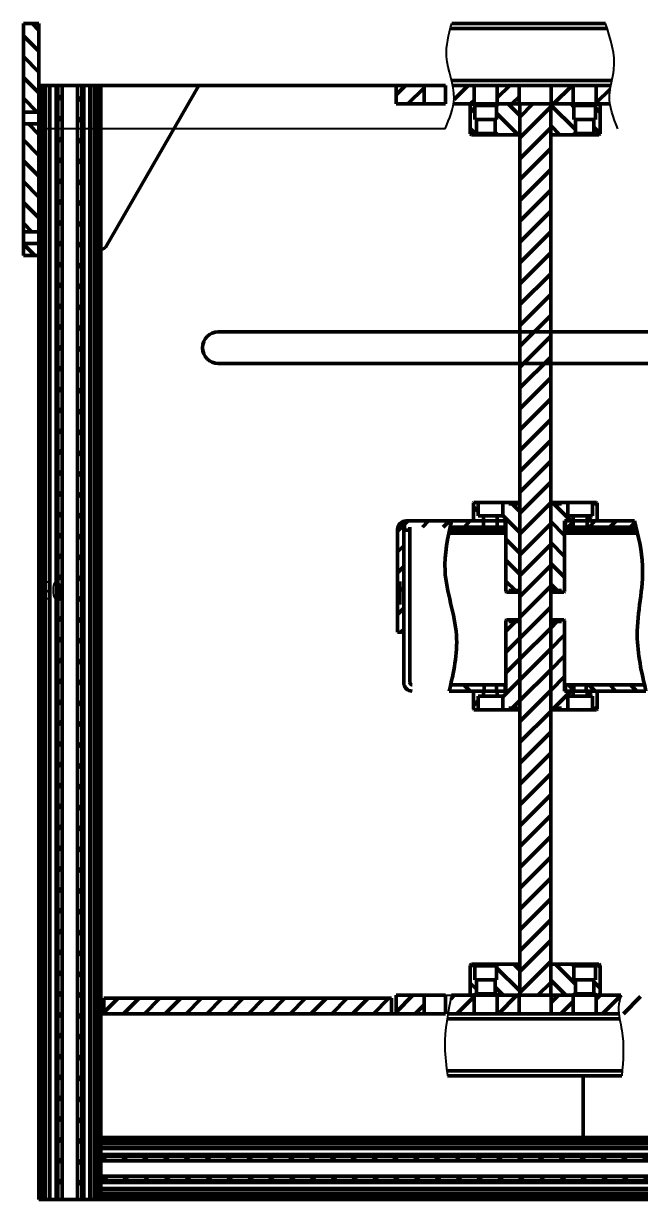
# Model space of a CAD drawing. Header units: millimetres. Extents: x -1615 to 4166, y 5 to 3174.
# Drawn here: x 1444.5 to 1577.5, y 1534.7 to 1788 of the extents above; entities that cross this region are included whole.
import ezdxf

# ---------------------------------------------------------------- set-up
doc = ezdxf.new("R2010")
doc.units = ezdxf.units.MM
doc.header["$LTSCALE"] = 0.25
doc.layers.add('Net dam', color=7, linetype='Continuous', lineweight=50)
doc.layers.add('net manh', color=3, linetype='Continuous', lineweight=25)
doc.styles.add('SLDTEXTSTYLE1', font='TXT', dxfattribs={"width": 0.75})
pattern_1 = [(45, (1226.1323, 831.8136), (-2.245064, 2.245064), [])]
pattern_2 = [(135, (1226.1323, 831.8136), (-2.245064, -2.245064), [])]

msp = doc.modelspace()

# ---------------------------------------------------------------- hatches: boundary and pattern name
at = {"layer": 'Net dam'}
h = msp.add_hatch(dxfattribs=at)
h.set_pattern_fill('ANSI31', color=256, angle=90, style=0)
h.set_pattern_definition(pattern_2)
h.paths.add_polyline_path([(1447.841, 1787.994), (1444.508, 1787.994), (1444.508, 1768.927), (1447.841, 1768.927)], flags=0)
h = msp.add_hatch(dxfattribs=at)
h.set_pattern_fill('ANSI31', color=256, style=0)
h.set_pattern_definition(pattern_1)
h.paths.add_polyline_path([(1451.908, 1534.66), (1452.841, 1534.66), (1452.841, 1774.66), (1451.908, 1774.66)], flags=0)
h = msp.add_hatch(dxfattribs=at)
h.set_pattern_fill('ANSI31', color=256, style=0)
h.set_pattern_definition(pattern_1)
h.paths.add_polyline_path([(1456.174, 1534.66), (1457.108, 1534.66), (1457.108, 1774.66), (1456.174, 1774.66)], flags=0)
h = msp.add_hatch(dxfattribs=at)
h.set_pattern_fill('ANSI31', color=256, style=0)
h.set_pattern_definition(pattern_1)
h.paths.add_polyline_path([(1530.877, 1774.66), (1524.841, 1774.66), (1524.841, 1770.66), (1530.877, 1770.66)], flags=0)
h = msp.add_hatch(dxfattribs=at)
h.set_pattern_fill('ANSI31', color=256, style=0)
h.set_pattern_definition(pattern_1)
h.paths.add_polyline_path([(1537.267, 1770.874), (1537.234, 1770.66), (1541.674, 1770.66), (1541.674, 1774.66), (1537.058, 1774.66), (1537.094, 1774.485), (1537.138, 1774.257), (1537.179, 1774.03), (1537.216, 1773.803), (1537.25, 1773.577), (1537.279, 1773.35), (1537.304, 1773.124), (1537.325, 1772.898), (1537.341, 1772.672), (1537.351, 1772.446), (1537.357, 1772.221), (1537.356, 1771.996), (1537.35, 1771.771), (1537.338, 1771.547), (1537.32, 1771.322), (1537.296, 1771.098)])
h = msp.add_hatch(dxfattribs=at)
h.set_pattern_fill('ANSI31', color=256, style=0)
h.set_pattern_definition(pattern_1)
h.paths.add_polyline_path([(1546.674, 1774.66), (1546.674, 1770.66), (1551.391, 1770.66), (1551.391, 1774.66)], flags=0)
h = msp.add_hatch(dxfattribs=at)
h.set_pattern_fill('ANSI31', color=256, style=0)
h.set_pattern_definition(pattern_1)
h.paths.add_polyline_path([(1563.008, 1770.66), (1563.008, 1774.66), (1558.291, 1774.66), (1558.291, 1770.66)], flags=0)
h = msp.add_hatch(dxfattribs=at)
h.set_pattern_fill('ANSI31', color=256, style=0)
h.set_pattern_definition(pattern_1)
h.paths.add_polyline_path([(1570.978, 1770.66), (1570.953, 1770.816), (1570.899, 1771.276), (1570.865, 1771.736), (1570.854, 1772.198), (1570.866, 1772.66), (1570.901, 1773.123), (1570.957, 1773.586), (1571.03, 1774.05), (1571.115, 1774.515), (1571.144, 1774.66), (1568.008, 1774.66), (1568.008, 1770.66)])
h = msp.add_hatch(dxfattribs=at)
h.set_pattern_fill('ANSI31', color=256, angle=90, style=0)
h.set_pattern_definition(pattern_2)
h.paths.add_polyline_path([(1541.841, 1770.335), (1541.174, 1770.66), (1541.108, 1770.66), (1540.841, 1770.394), (1540.841, 1764.26), (1541.108, 1763.994), (1541.508, 1763.994), (1542.174, 1764.319), (1542.174, 1767.327), (1541.841, 1767.327)], flags=0)
h = msp.add_hatch(dxfattribs=at)
h.set_pattern_fill('ANSI31', color=256, angle=90, style=0)
h.set_pattern_definition(pattern_2)
h.paths.add_polyline_path([(1547.174, 1770.66), (1546.508, 1770.335), (1546.508, 1767.327), (1546.174, 1767.327), (1546.174, 1764.319), (1546.841, 1763.994), (1551.241, 1763.994), (1551.508, 1764.26), (1551.508, 1770.394), (1551.241, 1770.66)], flags=0)
h = msp.add_hatch(dxfattribs=at)
h.set_pattern_fill('ANSI31', color=256, style=0)
h.set_pattern_definition(pattern_1)
h.paths.add_polyline_path([(1551.508, 1578.66), (1558.174, 1578.66), (1558.174, 1770.66), (1551.508, 1770.66)], flags=0)
h = msp.add_hatch(dxfattribs=at)
h.set_pattern_fill('ANSI31', color=256, angle=90, style=0)
h.set_pattern_definition(pattern_2)
h.paths.add_polyline_path([(1563.174, 1770.335), (1562.508, 1770.66), (1558.441, 1770.66), (1558.174, 1770.394), (1558.174, 1764.26), (1558.441, 1763.994), (1562.841, 1763.994), (1563.508, 1764.319), (1563.508, 1767.327), (1563.174, 1767.327)], flags=0)
h = msp.add_hatch(dxfattribs=at)
h.set_pattern_fill('ANSI31', color=256, angle=90, style=0)
h.set_pattern_definition(pattern_2)
h.paths.add_polyline_path([(1568.508, 1770.66), (1567.841, 1770.335), (1567.841, 1767.327), (1567.508, 1767.327), (1567.508, 1764.319), (1568.174, 1763.994), (1568.574, 1763.994), (1568.841, 1764.26), (1568.841, 1770.394), (1568.574, 1770.66)], flags=0)
h = msp.add_hatch(dxfattribs=at)
h.set_pattern_fill('ANSI31', color=256, angle=90, style=0)
h.set_pattern_definition(pattern_2)
h.paths.add_polyline_path([(1447.841, 1743.147), (1447.841, 1766.349), (1444.508, 1766.349), (1444.508, 1743.147)], flags=0)
h = msp.add_hatch(dxfattribs=at)
h.set_pattern_fill('ANSI31', color=256, angle=90, style=0)
h.set_pattern_definition(pattern_2)
h.paths.add_polyline_path([(1444.508, 1737.994), (1447.841, 1737.994), (1447.841, 1740.569), (1444.508, 1740.569)], flags=0)
h = msp.add_hatch(dxfattribs=at)
h.set_pattern_fill('ANSI31', color=256, angle=90, style=0)
h.set_pattern_definition(pattern_2)
h.paths.add_polyline_path([(1542.508, 1681.907), (1542.508, 1684.84), (1541.641, 1684.84), (1541.508, 1684.707), (1541.508, 1680.973), (1541.641, 1680.84), (1543.674, 1680.84), (1543.674, 1681.907)], flags=0)
h = msp.add_hatch(dxfattribs=at)
h.set_pattern_fill('ANSI31', color=256, angle=90, style=0)
h.set_pattern_definition(pattern_2)
h.paths.add_polyline_path([(1549.174, 1684.507), (1549.174, 1684.84), (1547.841, 1684.84), (1547.841, 1681.907), (1546.674, 1681.907), (1546.674, 1680.84), (1548.508, 1680.84), (1548.508, 1665.64), (1548.641, 1665.507), (1549.174, 1665.507), (1549.174, 1665.84), (1551.174, 1665.84), (1551.174, 1665.507), (1551.508, 1665.507), (1551.508, 1684.84), (1551.174, 1684.84), (1551.174, 1684.507)], flags=0)
h = msp.add_hatch(dxfattribs=at)
h.set_pattern_fill('ANSI31', color=256, angle=90, style=0)
h.set_pattern_definition(pattern_2)
h.paths.add_polyline_path([(1561.841, 1681.907), (1561.841, 1684.84), (1560.508, 1684.84), (1560.508, 1684.507), (1558.508, 1684.507), (1558.508, 1684.84), (1558.174, 1684.84), (1558.174, 1665.507), (1558.508, 1665.507), (1558.508, 1665.84), (1560.508, 1665.84), (1560.508, 1665.507), (1561.041, 1665.507), (1561.174, 1665.64), (1561.174, 1680.84), (1563.008, 1680.84), (1563.008, 1681.907)], flags=0)
h = msp.add_hatch(dxfattribs=at)
h.set_pattern_fill('ANSI31', color=256, angle=90, style=0)
h.set_pattern_definition(pattern_2)
h.paths.add_polyline_path([(1568.174, 1684.707), (1568.041, 1684.84), (1567.174, 1684.84), (1567.174, 1681.907), (1566.008, 1681.907), (1566.008, 1680.84), (1568.041, 1680.84), (1568.174, 1680.973)], flags=0)
h = msp.add_hatch(dxfattribs=at)
h.set_pattern_fill('ANSI31', color=256, style=0)
h.set_pattern_definition(pattern_1)
edge = h.paths.add_edge_path(flags=0)
edge.add_line((1526.999, 1679.507), (1543.674, 1679.507))
edge.add_line((1543.674, 1679.507), (1543.674, 1680.84))
edge.add_line((1543.674, 1680.84), (1526.999, 1680.84))
edge.add_arc((1526.999, 1679.016), 1.824, 90, 180)
edge.add_line((1525.174, 1679.016), (1525.174, 1656.84))
edge.add_line((1525.174, 1656.84), (1526.508, 1656.84))
edge.add_line((1526.508, 1656.84), (1526.508, 1679.016))
edge.add_arc((1526.999, 1679.016), 0.491, 90, 180, ccw=False)
h = msp.add_hatch(dxfattribs=at)
h.set_pattern_fill('ANSI31', color=256, style=0)
h.set_pattern_definition(pattern_1)
h.paths.add_polyline_path([(1563.008, 1680.84), (1561.341, 1680.84), (1561.341, 1679.507), (1563.008, 1679.507)], flags=0)
h = msp.add_hatch(dxfattribs=at)
h.set_pattern_fill('ANSI31', color=256, style=0)
h.set_pattern_definition(pattern_1)
h.paths.add_polyline_path([(1566.008, 1679.507), (1576.133, 1679.507), (1576.133, 1680.84), (1566.008, 1680.84)], flags=0)
h = msp.add_hatch(dxfattribs=at)
h.set_pattern_fill('ANSI31', color=256, style=0)
h.set_pattern_definition(pattern_1)
h.paths.add_polyline_path([(1547.841, 1643.107), (1547.841, 1640.173), (1549.174, 1640.173), (1549.174, 1640.507), (1551.174, 1640.507), (1551.174, 1640.173), (1551.508, 1640.173), (1551.508, 1659.507), (1551.174, 1659.507), (1551.174, 1659.173), (1549.174, 1659.173), (1549.174, 1659.507), (1548.641, 1659.507), (1548.508, 1659.373), (1548.508, 1644.173), (1546.674, 1644.173), (1546.674, 1643.107)], flags=0)
h = msp.add_hatch(dxfattribs=at)
h.set_pattern_fill('ANSI31', color=256, style=0)
h.set_pattern_definition(pattern_1)
h.paths.add_polyline_path([(1560.508, 1640.507), (1560.508, 1640.173), (1561.841, 1640.173), (1561.841, 1643.107), (1563.008, 1643.107), (1563.008, 1644.173), (1561.174, 1644.173), (1561.174, 1659.373), (1561.041, 1659.507), (1560.508, 1659.507), (1560.508, 1659.173), (1558.508, 1659.173), (1558.508, 1659.507), (1558.174, 1659.507), (1558.174, 1640.173), (1558.508, 1640.173), (1558.508, 1640.507)], flags=0)
h = msp.add_hatch(dxfattribs=at)
h.set_pattern_fill('ANSI31', color=256, angle=90, style=0)
h.set_pattern_definition(pattern_2)
h.paths.add_polyline_path([(1536.451, 1644.82), (1536.303, 1644.173), (1543.841, 1644.173), (1543.841, 1645.507), (1536.606, 1645.507), (1536.597, 1645.466)])
h = msp.add_hatch(dxfattribs=at)
h.set_pattern_fill('ANSI31', color=256, style=0)
h.set_pattern_definition(pattern_1)
h.paths.add_polyline_path([(1541.508, 1640.307), (1541.641, 1640.173), (1542.508, 1640.173), (1542.508, 1643.107), (1543.674, 1643.107), (1543.674, 1644.173), (1541.641, 1644.173), (1541.508, 1644.04)], flags=0)
h = msp.add_hatch(dxfattribs=at)
h.set_pattern_fill('ANSI31', color=256, angle=90, style=0)
h.set_pattern_definition(pattern_2)
h.paths.add_polyline_path([(1561.341, 1645.507), (1561.341, 1644.173), (1563.174, 1644.173), (1563.174, 1645.507)], flags=0)
h = msp.add_hatch(dxfattribs=at)
h.set_pattern_fill('ANSI31', color=256, angle=90, style=0)
h.set_pattern_definition(pattern_2)
h.paths.add_polyline_path([(1565.841, 1645.507), (1565.841, 1644.173), (1633.841, 1644.173), (1633.841, 1645.507)], flags=0)
h = msp.add_hatch(dxfattribs=at)
h.set_pattern_fill('ANSI31', color=256, style=0)
h.set_pattern_definition(pattern_1)
h.paths.add_polyline_path([(1567.174, 1643.107), (1567.174, 1640.173), (1568.041, 1640.173), (1568.174, 1640.307), (1568.174, 1644.04), (1568.041, 1644.173), (1566.008, 1644.173), (1566.008, 1643.107)], flags=0)
h = msp.add_hatch(dxfattribs=at)
h.set_pattern_fill('ANSI31', color=256, angle=90, style=0)
h.set_pattern_definition(pattern_2)
h.paths.add_polyline_path([(1541.841, 1585.002), (1541.174, 1585.327), (1541.108, 1585.327), (1540.841, 1585.06), (1540.841, 1578.927), (1541.108, 1578.66), (1541.508, 1578.66), (1542.174, 1578.985), (1542.174, 1581.994), (1541.841, 1581.994)], flags=0)
h = msp.add_hatch(dxfattribs=at)
h.set_pattern_fill('ANSI31', color=256, angle=90, style=0)
h.set_pattern_definition(pattern_2)
h.paths.add_polyline_path([(1547.174, 1585.327), (1546.508, 1585.002), (1546.508, 1581.994), (1546.174, 1581.994), (1546.174, 1578.985), (1546.841, 1578.66), (1551.241, 1578.66), (1551.508, 1578.927), (1551.508, 1585.06), (1551.241, 1585.327)], flags=0)
h = msp.add_hatch(dxfattribs=at)
h.set_pattern_fill('ANSI31', color=256, angle=90, style=0)
h.set_pattern_definition(pattern_2)
h.paths.add_polyline_path([(1563.174, 1585.002), (1562.508, 1585.327), (1558.441, 1585.327), (1558.174, 1585.06), (1558.174, 1578.927), (1558.441, 1578.66), (1562.841, 1578.66), (1563.508, 1578.985), (1563.508, 1581.994), (1563.174, 1581.994)], flags=0)
h = msp.add_hatch(dxfattribs=at)
h.set_pattern_fill('ANSI31', color=256, angle=90, style=0)
h.set_pattern_definition(pattern_2)
h.paths.add_polyline_path([(1568.508, 1585.327), (1567.841, 1585.002), (1567.841, 1581.994), (1567.508, 1581.994), (1567.508, 1578.985), (1568.174, 1578.66), (1568.574, 1578.66), (1568.841, 1578.927), (1568.841, 1585.06), (1568.574, 1585.327)], flags=0)
h = msp.add_hatch(dxfattribs=at)
h.set_pattern_fill('ANSI31', color=256, style=0)
h.set_pattern_definition(pattern_1)
h.paths.add_polyline_path([(1530.877, 1574.66), (1530.877, 1578.66), (1524.841, 1578.66), (1524.841, 1574.66)], flags=0)
h = msp.add_hatch(dxfattribs=at)
h.set_pattern_fill('ANSI31', color=256, style=0)
h.set_pattern_definition(pattern_1)
h.paths.add_polyline_path([(1536.786, 1578.66), (1536.697, 1578.228), (1536.61, 1577.796), (1536.522, 1577.363), (1536.436, 1576.931), (1536.35, 1576.498), (1536.267, 1576.066), (1536.184, 1575.634), (1536.104, 1575.201), (1536.027, 1574.769), (1536.008, 1574.66), (1541.674, 1574.66), (1541.674, 1578.66)])
h = msp.add_hatch(dxfattribs=at)
h.set_pattern_fill('ANSI31', color=256, style=0)
h.set_pattern_definition(pattern_1)
h.paths.add_polyline_path([(1546.674, 1578.66), (1546.674, 1574.66), (1551.391, 1574.66), (1551.391, 1578.66)], flags=0)
h = msp.add_hatch(dxfattribs=at)
h.set_pattern_fill('ANSI31', color=256, style=0)
h.set_pattern_definition(pattern_1)
h.paths.add_polyline_path([(1563.008, 1574.66), (1563.008, 1578.66), (1558.291, 1578.66), (1558.291, 1574.66)], flags=0)
h = msp.add_hatch(dxfattribs=at)
h.set_pattern_fill('ANSI31', color=256, style=0)
h.set_pattern_definition(pattern_1)
h.paths.add_polyline_path([(1568.008, 1578.66), (1568.008, 1574.66), (1577.544, 1574.66), (1577.544, 1578.66)], flags=0)
h = msp.add_hatch(dxfattribs=at)
h.set_pattern_fill('ANSI31', color=256, style=0)
h.set_pattern_definition(pattern_1)
h.paths.add_polyline_path([(1461.841, 1574.66), (1523.841, 1574.66), (1523.841, 1577.994), (1461.841, 1577.994)], flags=0)
h = msp.add_hatch(dxfattribs=at)
h.set_pattern_fill('ANSI31', color=256, style=0)
h.set_pattern_definition(pattern_1)
h.paths.add_polyline_path([(1461.174, 1542.994), (1738.508, 1542.994), (1738.508, 1543.927), (1461.174, 1543.927)], flags=0)
h = msp.add_hatch(dxfattribs=at)
h.set_pattern_fill('ANSI31', color=256, style=0)
h.set_pattern_definition(pattern_1)
h.paths.add_polyline_path([(1738.508, 1539.66), (1461.174, 1539.66), (1461.174, 1538.727), (1738.508, 1538.727)], flags=0)

# ---------------------------------------------------------------- linework, layer by layer
for p, q in [((1444.508, 1787.994), (1447.841, 1787.994)), ((1444.508, 1787.994), (1444.508, 1768.927)), ((1447.841, 1787.994), (1447.841, 1768.927)), ((1536.553, 1786.927), (1570.374, 1786.927)), ((1536.835, 1787.994), (1570.031, 1787.994)), ((1447.841, 1782.994), (1447.841, 1783.927)), ((1447.841, 1778.727), (1447.841, 1779.66)), ((1447.841, 1774.66), (1447.974, 1774.66)), ((1447.974, 1774.66), (1447.974, 1534.66)), ((1447.974, 1774.66), (1448.041, 1774.66)), ((1448.041, 1774.66), (1448.041, 1534.66)), ((1448.041, 1774.66), (1448.174, 1774.66)), ((1448.174, 1774.66), (1448.174, 1534.66)), ((1448.174, 1774.66), (1448.308, 1774.66)), ((1448.308, 1774.66), (1448.308, 1534.66)), ((1448.308, 1774.66), (1448.908, 1774.66)), ((1448.908, 1774.66), (1448.908, 1534.66)), ((1448.908, 1774.66), (1449.041, 1774.66)), ((1449.041, 1774.66), (1451.267, 1774.66)), ((1449.041, 1774.66), (1449.041, 1534.66)), ((1449.174, 1774.66), (1449.174, 1534.66)), ((1450.079, 1774.66), (1450.079, 1534.66)), ((1450.173, 1774.66), (1450.173, 1534.66)), ((1451.267, 1774.66), (1451.517, 1774.66)), ((1451.517, 1774.66), (1451.517, 1534.66)), ((1451.517, 1774.66), (1451.908, 1774.66)), ((1451.908, 1774.66), (1452.841, 1774.66)), ((1451.908, 1774.66), (1451.908, 1534.66)), ((1452.841, 1774.66), (1452.841, 1534.66)), ((1456.174, 1774.66), (1452.841, 1774.66)), ((1456.174, 1534.66), (1456.174, 1774.66)), ((1456.174, 1774.66), (1457.108, 1774.66)), ((1457.108, 1534.66), (1457.108, 1774.66)), ((1457.108, 1774.66), (1457.498, 1774.66)), ((1457.498, 1774.66), (1457.498, 1534.66)), ((1457.498, 1774.66), (1457.748, 1774.66)), ((1457.748, 1774.66), (1459.974, 1774.66)), ((1458.842, 1774.66), (1458.842, 1534.66)), ((1458.937, 1774.66), (1458.937, 1534.66)), ((1459.841, 1774.66), (1459.841, 1534.66)), ((1459.974, 1774.66), (1459.974, 1534.66)), ((1459.974, 1774.66), (1460.108, 1774.66)), ((1460.108, 1774.66), (1460.108, 1534.66)), ((1460.108, 1774.66), (1460.708, 1774.66)), ((1460.708, 1774.66), (1460.708, 1534.66)), ((1460.708, 1774.66), (1460.841, 1774.66)), ((1460.841, 1774.66), (1460.841, 1534.66)), ((1460.841, 1774.66), (1460.974, 1774.66)), ((1460.974, 1774.66), (1460.974, 1534.66)), ((1460.974, 1774.66), (1461.041, 1774.66)), ((1461.041, 1774.66), (1461.041, 1534.66)), ((1461.041, 1774.66), (1461.174, 1774.66)), ((1461.174, 1774.66), (1524.841, 1774.66)), ((1461.174, 1774.66), (1461.174, 1574.66)), ((1462.174, 1739.726), (1482.344, 1774.66)), ((1524.841, 1774.66), (1524.841, 1770.66)), ((1530.877, 1774.66), (1524.841, 1774.66)), ((1530.877, 1774.66), (1530.877, 1770.66)), ((1530.877, 1774.66), (1535.471, 1774.66)), ((1535.471, 1770.66), (1535.471, 1774.66)), ((1536.812, 1775.727), (1571.371, 1775.727)), ((1541.674, 1774.66), (1537.058, 1774.66)), ((1541.674, 1774.66), (1541.674, 1770.66)), ((1541.674, 1774.66), (1546.674, 1774.66)), ((1546.674, 1770.66), (1546.674, 1774.66)), ((1551.391, 1774.66), (1546.674, 1774.66)), ((1551.391, 1774.66), (1551.391, 1770.66)), ((1551.391, 1774.66), (1552.499, 1774.66)), ((1552.499, 1774.66), (1557.183, 1774.66)), ((1557.183, 1774.66), (1558.291, 1774.66)), ((1558.291, 1770.66), (1558.291, 1774.66)), ((1563.008, 1774.66), (1558.291, 1774.66)), ((1563.008, 1774.66), (1563.008, 1770.66)), ((1563.008, 1774.66), (1568.008, 1774.66)), ((1568.008, 1770.66), (1568.008, 1774.66)), ((1571.144, 1774.66), (1568.008, 1774.66)), ((1444.508, 1768.927), (1447.841, 1768.927)), ((1444.508, 1766.349), (1444.508, 1768.927)), ((1447.841, 1766.349), (1447.841, 1768.927)), ((1530.877, 1770.66), (1524.841, 1770.66)), ((1530.877, 1770.66), (1535.471, 1770.66)), ((1541.674, 1770.66), (1537.234, 1770.66)), ((1540.841, 1770.394), (1541.108, 1770.66)), ((1540.841, 1764.26), (1540.841, 1770.394)), ((1541.108, 1770.66), (1541.174, 1770.66)), ((1541.174, 1770.66), (1541.841, 1770.335)), ((1541.674, 1770.66), (1546.674, 1770.66)), ((1541.841, 1767.327), (1541.841, 1770.335)), ((1546.508, 1770.335), (1541.841, 1770.335)), ((1546.508, 1770.335), (1547.174, 1770.66)), ((1546.508, 1770.335), (1546.508, 1767.327)), ((1551.391, 1770.66), (1546.674, 1770.66)), ((1547.174, 1770.66), (1551.241, 1770.66)), ((1551.241, 1770.66), (1551.508, 1770.394)), ((1551.391, 1770.66), (1551.508, 1770.66)), ((1551.508, 1770.66), (1551.508, 1578.66)), ((1558.174, 1770.66), (1551.508, 1770.66)), ((1551.508, 1764.26), (1551.508, 1770.394)), ((1558.174, 1578.66), (1558.174, 1770.66)), ((1558.174, 1770.394), (1558.441, 1770.66)), ((1558.174, 1770.66), (1558.291, 1770.66)), ((1558.174, 1770.394), (1558.174, 1764.26)), ((1563.008, 1770.66), (1558.291, 1770.66)), ((1558.441, 1770.66), (1562.508, 1770.66)), ((1562.508, 1770.66), (1563.174, 1770.335)), ((1563.008, 1770.66), (1568.008, 1770.66)), ((1563.174, 1767.327), (1563.174, 1770.335)), ((1567.841, 1770.335), (1563.174, 1770.335)), ((1567.841, 1770.335), (1568.508, 1770.66)), ((1567.841, 1770.335), (1567.841, 1767.327)), ((1570.976, 1770.66), (1568.008, 1770.66)), ((1568.508, 1770.66), (1568.574, 1770.66)), ((1568.574, 1770.66), (1568.841, 1770.394)), ((1568.841, 1770.394), (1568.841, 1764.26)), ((1447.841, 1766.349), (1444.508, 1766.349)), ((1444.508, 1766.349), (1444.508, 1743.147)), ((1447.841, 1766.349), (1447.841, 1743.147)), ((1542.174, 1767.327), (1541.841, 1767.327)), ((1542.174, 1764.319), (1542.174, 1767.327)), ((1546.174, 1767.327), (1542.174, 1767.327)), ((1546.174, 1767.327), (1546.174, 1764.319)), ((1546.508, 1767.327), (1546.174, 1767.327)), ((1563.508, 1767.327), (1563.174, 1767.327)), ((1563.508, 1764.319), (1563.508, 1767.327)), ((1567.508, 1767.327), (1563.508, 1767.327)), ((1567.508, 1767.327), (1567.508, 1764.319)), ((1567.841, 1767.327), (1567.508, 1767.327)), ((1541.108, 1763.994), (1540.841, 1764.26)), ((1541.108, 1763.994), (1541.508, 1763.994)), ((1542.174, 1764.319), (1541.508, 1763.994)), ((1546.841, 1763.994), (1541.508, 1763.994)), ((1542.174, 1764.319), (1546.174, 1764.319)), ((1546.841, 1763.994), (1546.174, 1764.319)), ((1546.841, 1763.994), (1551.241, 1763.994)), ((1551.508, 1764.26), (1551.241, 1763.994)), ((1551.508, 1763.994), (1551.241, 1763.994)), ((1558.441, 1763.994), (1558.174, 1764.26)), ((1558.441, 1763.994), (1558.174, 1763.994)), ((1558.441, 1763.994), (1562.841, 1763.994)), ((1563.508, 1764.319), (1562.841, 1763.994)), ((1568.174, 1763.994), (1562.841, 1763.994)), ((1563.508, 1764.319), (1567.508, 1764.319)), ((1568.174, 1763.994), (1567.508, 1764.319)), ((1568.174, 1763.994), (1568.574, 1763.994)), ((1568.841, 1764.26), (1568.574, 1763.994)), ((1444.508, 1743.147), (1447.841, 1743.147)), ((1444.508, 1740.569), (1444.508, 1743.147)), ((1447.841, 1740.569), (1447.841, 1743.147)), ((1447.841, 1740.569), (1444.508, 1740.569)), ((1444.508, 1740.569), (1444.508, 1737.994)), ((1447.841, 1740.569), (1447.841, 1737.994)), ((1447.841, 1737.994), (1444.508, 1737.994)), ((1447.841, 1737.994), (1447.841, 1534.66)), ((1461.174, 1739.148), (1462.174, 1739.726)), ((1486.508, 1721.557), (1715.841, 1721.557)), ((1715.841, 1714.768), (1486.508, 1714.768)), ((1541.508, 1684.707), (1541.641, 1684.84)), ((1541.508, 1684.707), (1541.508, 1680.973)), ((1542.508, 1684.84), (1541.641, 1684.84)), ((1542.508, 1681.907), (1542.508, 1684.84)), ((1547.841, 1684.84), (1542.508, 1684.84)), ((1547.841, 1684.84), (1547.841, 1681.907)), ((1549.174, 1684.84), (1547.841, 1684.84)), ((1549.174, 1684.507), (1549.174, 1684.84)), ((1551.174, 1684.84), (1549.174, 1684.84)), ((1551.174, 1684.84), (1551.174, 1684.507)), ((1551.174, 1684.84), (1551.508, 1684.84)), ((1551.508, 1665.507), (1551.508, 1684.84)), ((1558.174, 1684.84), (1558.174, 1665.507)), ((1558.174, 1684.84), (1558.508, 1684.84)), ((1558.508, 1684.507), (1558.508, 1684.84)), ((1560.508, 1684.84), (1558.508, 1684.84)), ((1560.508, 1684.84), (1560.508, 1684.507)), ((1561.841, 1684.84), (1560.508, 1684.84)), ((1561.841, 1681.907), (1561.841, 1684.84)), ((1567.174, 1684.84), (1561.841, 1684.84)), ((1567.174, 1684.84), (1567.174, 1681.907)), ((1568.041, 1684.84), (1567.174, 1684.84)), ((1568.041, 1684.84), (1568.174, 1684.707)), ((1568.174, 1680.973), (1568.174, 1684.707)), ((1549.174, 1684.507), (1551.174, 1684.507)), ((1558.508, 1684.507), (1560.508, 1684.507)), ((1558.559, 1684.582), (1558.559, 1684.507)), ((1558.583, 1684.573), (1558.583, 1684.507)), ((1558.777, 1684.582), (1558.777, 1684.507)), ((1558.78, 1684.573), (1558.78, 1684.507)), ((1559.163, 1684.573), (1559.163, 1684.582)), ((1559.231, 1684.573), (1559.231, 1684.507)), ((1559.826, 1684.573), (1559.231, 1684.573)), ((1559.826, 1684.573), (1559.826, 1684.507)), ((1526.999, 1680.84), (1536.798, 1680.84)), ((1536.798, 1680.84), (1543.674, 1680.84)), ((1541.641, 1680.84), (1541.508, 1680.973)), ((1543.674, 1680.84), (1541.641, 1680.84)), ((1542.508, 1681.907), (1543.674, 1681.907)), ((1543.674, 1680.84), (1543.674, 1681.907)), ((1546.674, 1681.907), (1543.674, 1681.907)), ((1543.674, 1680.84), (1546.674, 1680.84)), ((1543.674, 1679.507), (1543.674, 1680.84)), ((1546.674, 1681.907), (1546.674, 1680.84)), ((1546.674, 1681.907), (1547.841, 1681.907)), ((1548.508, 1680.84), (1546.674, 1680.84)), ((1546.674, 1680.84), (1546.674, 1679.507)), ((1546.674, 1680.84), (1548.341, 1680.84)), ((1548.341, 1679.507), (1548.341, 1680.84)), ((1548.508, 1680.84), (1548.508, 1665.64)), ((1563.008, 1680.84), (1561.174, 1680.84)), ((1561.174, 1665.64), (1561.174, 1680.84)), ((1561.341, 1680.84), (1561.341, 1679.507)), ((1561.341, 1680.84), (1563.008, 1680.84)), ((1561.841, 1681.907), (1563.008, 1681.907)), ((1563.008, 1680.84), (1563.008, 1681.907)), ((1566.008, 1681.907), (1563.008, 1681.907)), ((1563.008, 1680.84), (1566.008, 1680.84)), ((1563.008, 1679.507), (1563.008, 1680.84)), ((1566.008, 1681.907), (1566.008, 1680.84)), ((1566.008, 1681.907), (1567.174, 1681.907)), ((1568.041, 1680.84), (1566.008, 1680.84)), ((1566.008, 1680.84), (1566.008, 1679.507)), ((1566.008, 1680.84), (1576.133, 1680.84)), ((1568.174, 1680.973), (1568.041, 1680.84)), ((1576.133, 1679.507), (1576.133, 1680.84)), ((1576.133, 1680.84), (1576.258, 1680.84)), ((1525.174, 1679.016), (1525.174, 1656.84)), ((1526.508, 1679.016), (1526.508, 1656.84)), ((1527.841, 1678.84), (1526.508, 1678.84)), ((1526.508, 1678.84), (1526.508, 1645.998)), ((1527.841, 1679.507), (1527.841, 1679.016)), ((1527.841, 1678.84), (1527.841, 1679.016)), ((1527.841, 1678.84), (1527.841, 1645.998)), ((1548.508, 1678.173), (1536.222, 1678.173)), ((1536.398, 1679.016), (1548.508, 1679.016)), ((1536.504, 1679.507), (1543.674, 1679.507)), ((1543.674, 1679.507), (1546.674, 1679.507)), ((1546.674, 1679.507), (1548.341, 1679.507)), ((1548.341, 1679.507), (1548.508, 1679.507)), ((1561.174, 1679.507), (1561.341, 1679.507)), ((1561.174, 1679.016), (1576.708, 1679.016)), ((1576.908, 1678.173), (1561.174, 1678.173)), ((1561.341, 1679.507), (1563.008, 1679.507)), ((1563.008, 1679.507), (1566.008, 1679.507)), ((1566.008, 1679.507), (1576.133, 1679.507)), ((1576.133, 1679.507), (1576.589, 1679.507)), ((1525.632, 1662.814), (1525.632, 1667.814)), ((1548.641, 1665.507), (1548.508, 1665.64)), ((1549.174, 1665.507), (1548.641, 1665.507)), ((1551.174, 1665.84), (1549.174, 1665.84)), ((1549.174, 1665.507), (1549.174, 1665.84)), ((1549.174, 1665.507), (1551.174, 1665.507)), ((1549.754, 1665.773), (1549.754, 1665.84)), ((1549.754, 1665.773), (1550.349, 1665.773)), ((1550.349, 1665.773), (1550.349, 1665.84)), ((1550.395, 1665.773), (1550.395, 1665.765)), ((1550.798, 1665.773), (1550.798, 1665.84)), ((1550.801, 1665.765), (1550.801, 1665.84)), ((1550.991, 1665.773), (1550.991, 1665.84)), ((1551.014, 1665.765), (1551.014, 1665.84)), ((1551.089, 1665.773), (1551.209, 1665.773)), ((1551.174, 1665.84), (1551.174, 1665.507)), ((1551.508, 1665.507), (1551.174, 1665.507)), ((1558.508, 1665.507), (1558.174, 1665.507)), ((1560.508, 1665.84), (1558.508, 1665.84)), ((1558.508, 1665.507), (1558.508, 1665.84)), ((1558.508, 1665.507), (1560.508, 1665.507)), ((1560.508, 1665.84), (1560.508, 1665.507)), ((1561.041, 1665.507), (1560.508, 1665.507)), ((1561.174, 1665.64), (1561.041, 1665.507)), ((1548.508, 1659.373), (1548.641, 1659.507)), ((1548.508, 1659.373), (1548.508, 1644.173)), ((1548.641, 1659.507), (1549.174, 1659.507)), ((1549.174, 1659.173), (1549.174, 1659.507)), ((1551.174, 1659.507), (1549.174, 1659.507)), ((1551.174, 1659.507), (1551.174, 1659.173)), ((1551.174, 1659.507), (1551.508, 1659.507)), ((1551.508, 1640.173), (1551.508, 1659.507)), ((1558.174, 1659.507), (1558.174, 1640.173)), ((1558.174, 1659.507), (1558.508, 1659.507)), ((1558.508, 1659.173), (1558.508, 1659.507)), ((1560.508, 1659.507), (1558.508, 1659.507)), ((1560.508, 1659.507), (1560.508, 1659.173)), ((1560.508, 1659.507), (1561.041, 1659.507)), ((1561.041, 1659.507), (1561.174, 1659.373)), ((1561.174, 1644.173), (1561.174, 1659.373)), ((1525.174, 1656.84), (1526.508, 1656.84)), ((1549.174, 1659.173), (1551.174, 1659.173)), ((1558.508, 1659.173), (1560.508, 1659.173)), ((1543.841, 1644.173), (1536.303, 1644.173)), ((1543.841, 1645.507), (1536.606, 1645.507)), ((1541.508, 1644.04), (1541.641, 1644.173)), ((1541.641, 1644.173), (1543.674, 1644.173)), ((1543.674, 1643.107), (1543.674, 1644.173)), ((1543.841, 1645.507), (1543.841, 1644.173)), ((1543.841, 1645.507), (1546.508, 1645.507)), ((1543.841, 1644.173), (1546.508, 1644.173)), ((1546.508, 1644.173), (1546.508, 1645.507)), ((1548.341, 1645.507), (1546.508, 1645.507)), ((1548.341, 1644.173), (1546.508, 1644.173)), ((1546.674, 1644.173), (1546.674, 1643.107)), ((1546.674, 1644.173), (1548.508, 1644.173)), ((1548.341, 1645.507), (1548.341, 1644.173)), ((1548.341, 1645.507), (1548.508, 1645.507)), ((1561.174, 1645.507), (1561.341, 1645.507)), ((1561.174, 1644.173), (1563.008, 1644.173)), ((1561.341, 1644.173), (1561.341, 1645.507)), ((1563.174, 1645.507), (1561.341, 1645.507)), ((1563.174, 1644.173), (1561.341, 1644.173)), ((1563.008, 1643.107), (1563.008, 1644.173)), ((1563.174, 1645.507), (1563.174, 1644.173)), ((1563.174, 1645.507), (1565.841, 1645.507)), ((1563.174, 1644.173), (1565.841, 1644.173)), ((1565.841, 1644.173), (1565.841, 1645.507)), ((1578.418, 1645.507), (1565.841, 1645.507)), ((1578.729, 1644.173), (1565.841, 1644.173)), ((1566.008, 1644.173), (1566.008, 1643.107)), ((1566.008, 1644.173), (1568.041, 1644.173)), ((1568.041, 1644.173), (1568.174, 1644.04)), ((1541.508, 1644.04), (1541.508, 1640.307)), ((1543.674, 1643.107), (1542.508, 1643.107)), ((1542.508, 1640.173), (1542.508, 1643.107)), ((1543.674, 1643.107), (1546.674, 1643.107)), ((1547.841, 1643.107), (1546.674, 1643.107)), ((1547.841, 1643.107), (1547.841, 1640.173)), ((1561.841, 1640.173), (1561.841, 1643.107)), ((1563.008, 1643.107), (1561.841, 1643.107)), ((1563.008, 1643.107), (1566.008, 1643.107)), ((1567.174, 1643.107), (1566.008, 1643.107)), ((1567.174, 1643.107), (1567.174, 1640.173)), ((1568.174, 1640.307), (1568.174, 1644.04)), ((1541.641, 1640.173), (1541.508, 1640.307)), ((1541.641, 1640.173), (1542.508, 1640.173)), ((1542.508, 1640.173), (1547.841, 1640.173)), ((1547.841, 1640.173), (1549.174, 1640.173)), ((1551.174, 1640.507), (1549.174, 1640.507)), ((1549.174, 1640.173), (1549.174, 1640.507)), ((1549.174, 1640.173), (1551.174, 1640.173)), ((1551.174, 1640.507), (1551.174, 1640.173)), ((1551.508, 1640.173), (1551.174, 1640.173)), ((1558.508, 1640.173), (1558.174, 1640.173)), ((1558.508, 1640.173), (1558.508, 1640.507)), ((1560.508, 1640.507), (1558.508, 1640.507)), ((1558.508, 1640.173), (1560.508, 1640.173)), ((1560.508, 1640.507), (1560.508, 1640.173)), ((1560.508, 1640.173), (1561.841, 1640.173)), ((1561.841, 1640.173), (1567.174, 1640.173)), ((1567.174, 1640.173), (1568.041, 1640.173)), ((1568.174, 1640.307), (1568.041, 1640.173)), ((1540.841, 1585.06), (1541.108, 1585.327)), ((1540.841, 1578.927), (1540.841, 1585.06)), ((1541.108, 1585.327), (1541.174, 1585.327)), ((1541.174, 1585.327), (1541.841, 1585.002)), ((1541.174, 1585.327), (1547.174, 1585.327)), ((1541.841, 1581.994), (1541.841, 1585.002)), ((1546.508, 1585.002), (1541.841, 1585.002)), ((1546.508, 1585.002), (1547.174, 1585.327)), ((1546.508, 1585.002), (1546.508, 1581.994)), ((1547.174, 1585.327), (1551.241, 1585.327)), ((1551.241, 1585.327), (1551.508, 1585.06)), ((1551.241, 1585.327), (1551.508, 1585.327)), ((1551.508, 1578.927), (1551.508, 1585.06)), ((1558.174, 1585.06), (1558.441, 1585.327)), ((1558.174, 1585.327), (1558.441, 1585.327)), ((1558.174, 1585.06), (1558.174, 1578.927)), ((1558.441, 1585.327), (1562.508, 1585.327)), ((1562.508, 1585.327), (1563.174, 1585.002)), ((1562.508, 1585.327), (1568.508, 1585.327)), ((1563.174, 1581.994), (1563.174, 1585.002)), ((1567.841, 1585.002), (1563.174, 1585.002)), ((1567.841, 1585.002), (1568.508, 1585.327)), ((1567.841, 1585.002), (1567.841, 1581.994)), ((1568.508, 1585.327), (1568.574, 1585.327)), ((1568.574, 1585.327), (1568.841, 1585.06)), ((1568.841, 1585.06), (1568.841, 1578.927)), ((1542.174, 1581.994), (1541.841, 1581.994)), ((1542.174, 1578.985), (1542.174, 1581.994)), ((1546.174, 1581.994), (1542.174, 1581.994)), ((1546.174, 1581.994), (1546.174, 1578.985)), ((1546.508, 1581.994), (1546.174, 1581.994)), ((1563.508, 1581.994), (1563.174, 1581.994)), ((1563.508, 1578.985), (1563.508, 1581.994)), ((1567.508, 1581.994), (1563.508, 1581.994)), ((1567.508, 1581.994), (1567.508, 1578.985)), ((1567.841, 1581.994), (1567.508, 1581.994)), ((1524.841, 1574.66), (1524.841, 1578.66)), ((1530.877, 1578.66), (1524.841, 1578.66)), ((1530.877, 1578.66), (1530.877, 1574.66)), ((1530.877, 1578.66), (1535.471, 1578.66)), ((1535.471, 1574.66), (1535.471, 1578.66)), ((1541.674, 1578.66), (1536.786, 1578.66)), ((1541.108, 1578.66), (1540.841, 1578.927)), ((1541.108, 1578.66), (1541.508, 1578.66)), ((1542.174, 1578.985), (1541.508, 1578.66)), ((1541.674, 1578.66), (1541.674, 1574.66)), ((1541.674, 1578.66), (1546.674, 1578.66)), ((1542.174, 1578.985), (1546.174, 1578.985)), ((1546.841, 1578.66), (1546.174, 1578.985)), ((1546.674, 1574.66), (1546.674, 1578.66)), ((1551.391, 1578.66), (1546.674, 1578.66)), ((1546.841, 1578.66), (1551.241, 1578.66)), ((1551.508, 1578.927), (1551.241, 1578.66)), ((1551.391, 1578.66), (1551.391, 1574.66)), ((1551.391, 1578.66), (1551.508, 1578.66)), ((1558.174, 1578.66), (1551.508, 1578.66)), ((1558.441, 1578.66), (1558.174, 1578.927)), ((1558.174, 1578.66), (1558.291, 1578.66)), ((1558.291, 1574.66), (1558.291, 1578.66)), ((1563.008, 1578.66), (1558.291, 1578.66)), ((1558.441, 1578.66), (1562.841, 1578.66)), ((1563.508, 1578.985), (1562.841, 1578.66)), ((1563.008, 1578.66), (1563.008, 1574.66)), ((1563.008, 1578.66), (1568.008, 1578.66)), ((1563.508, 1578.985), (1567.508, 1578.985)), ((1568.174, 1578.66), (1567.508, 1578.985)), ((1568.008, 1574.66), (1568.008, 1578.66)), ((1573.275, 1578.66), (1568.008, 1578.66)), ((1568.174, 1578.66), (1568.574, 1578.66)), ((1568.841, 1578.927), (1568.574, 1578.66)), ((1523.841, 1577.994), (1461.841, 1577.994)), ((1461.841, 1574.66), (1461.841, 1577.994)), ((1523.841, 1577.994), (1523.841, 1574.66)), ((1461.174, 1574.66), (1461.841, 1574.66)), ((1461.174, 1574.527), (1461.174, 1574.66)), ((1461.174, 1574.46), (1461.174, 1574.527)), ((1461.174, 1574.327), (1461.174, 1574.46)), ((1461.174, 1574.194), (1461.174, 1574.327)), ((1461.174, 1573.594), (1461.174, 1574.194)), ((1461.174, 1573.46), (1461.174, 1573.594)), ((1461.174, 1573.46), (1461.174, 1571.234)), ((1523.841, 1574.66), (1461.841, 1574.66)), ((1523.841, 1574.66), (1524.841, 1574.66)), ((1530.877, 1574.66), (1524.841, 1574.66)), ((1530.877, 1574.66), (1535.471, 1574.66)), ((1535.83, 1573.594), (1573.032, 1573.594)), ((1541.674, 1574.66), (1536.008, 1574.66)), ((1541.674, 1574.66), (1546.674, 1574.66)), ((1551.391, 1574.66), (1546.674, 1574.66)), ((1551.391, 1574.66), (1552.499, 1574.66)), ((1552.499, 1574.66), (1557.183, 1574.66)), ((1557.183, 1574.66), (1558.291, 1574.66)), ((1563.008, 1574.66), (1558.291, 1574.66)), ((1563.008, 1574.66), (1568.008, 1574.66)), ((1572.872, 1574.66), (1568.008, 1574.66)), ((1461.174, 1570.984), (1461.174, 1571.234)), ((1461.174, 1570.594), (1461.174, 1570.984)), ((1461.174, 1569.66), (1461.174, 1570.594)), ((1461.174, 1569.66), (1461.174, 1566.327)), ((1461.174, 1565.394), (1461.174, 1566.327)), ((1461.174, 1565.003), (1461.174, 1565.394)), ((1461.174, 1564.753), (1461.174, 1565.003)), ((1461.174, 1564.753), (1461.174, 1562.527)), ((1461.174, 1562.394), (1461.174, 1562.527)), ((1461.174, 1561.794), (1461.174, 1562.394)), ((1461.174, 1561.66), (1461.174, 1561.794)), ((1461.174, 1561.527), (1461.174, 1561.66)), ((1461.174, 1561.46), (1461.174, 1561.527)), ((1461.174, 1561.327), (1461.174, 1561.46)), ((1461.174, 1561.327), (1461.174, 1547.994)), ((1535.815, 1562.394), (1573.608, 1562.394)), ((1535.965, 1561.327), (1573.519, 1561.327)), ((1565.174, 1561.327), (1565.174, 1547.994)), ((1461.174, 1547.994), (1586.054, 1547.994)), ((1461.174, 1547.86), (1461.174, 1547.994)), ((1461.174, 1547.86), (1738.508, 1547.86)), ((1461.174, 1547.794), (1461.174, 1547.86)), ((1461.174, 1547.794), (1738.508, 1547.794)), ((1461.174, 1547.66), (1461.174, 1547.794)), ((1461.174, 1547.66), (1738.508, 1547.66)), ((1461.174, 1547.527), (1461.174, 1547.66)), ((1461.174, 1547.527), (1738.508, 1547.527)), ((1461.174, 1546.927), (1461.174, 1547.527)), ((1461.174, 1546.927), (1738.508, 1546.927)), ((1461.174, 1546.794), (1461.174, 1546.927)), ((1461.174, 1546.794), (1738.508, 1546.794)), ((1461.174, 1546.794), (1461.174, 1544.567)), ((1461.174, 1546.66), (1738.508, 1546.66)), ((1461.174, 1545.756), (1738.508, 1545.756)), ((1461.174, 1545.662), (1738.508, 1545.662)), ((1461.174, 1544.318), (1461.174, 1544.567)), ((1461.174, 1544.318), (1738.508, 1544.318)), ((1461.174, 1543.927), (1461.174, 1544.318)), ((1461.174, 1542.994), (1461.174, 1543.927)), ((1738.508, 1543.927), (1461.174, 1543.927)), ((1738.508, 1542.994), (1461.174, 1542.994)), ((1461.174, 1542.994), (1461.174, 1539.66)), ((1461.174, 1538.727), (1461.174, 1539.66)), ((1461.174, 1539.66), (1738.508, 1539.66)), ((1461.174, 1538.727), (1738.508, 1538.727)), ((1461.174, 1538.336), (1461.174, 1538.727)), ((1461.174, 1538.336), (1738.508, 1538.336)), ((1461.174, 1538.087), (1461.174, 1538.336)), ((1461.174, 1538.087), (1461.174, 1535.86)), ((1461.174, 1536.992), (1738.508, 1536.992)), ((1461.174, 1536.898), (1738.508, 1536.898)), ((1461.174, 1535.994), (1738.508, 1535.994)), ((1461.174, 1535.86), (1738.508, 1535.86)), ((1461.174, 1535.727), (1461.174, 1535.86)), ((1461.174, 1535.727), (1738.508, 1535.727)), ((1461.174, 1535.127), (1461.174, 1535.727)), ((1447.974, 1534.66), (1447.841, 1534.66)), ((1448.041, 1534.66), (1447.974, 1534.66)), ((1448.174, 1534.66), (1448.041, 1534.66)), ((1448.308, 1534.66), (1448.174, 1534.66)), ((1448.908, 1534.66), (1448.308, 1534.66)), ((1449.041, 1534.66), (1448.908, 1534.66)), ((1449.174, 1534.66), (1449.041, 1534.66)), ((1450.079, 1534.66), (1449.174, 1534.66)), ((1450.173, 1534.66), (1450.079, 1534.66)), ((1451.517, 1534.66), (1450.173, 1534.66)), ((1451.908, 1534.66), (1451.517, 1534.66)), ((1452.841, 1534.66), (1451.908, 1534.66)), ((1452.841, 1534.66), (1456.174, 1534.66)), ((1457.108, 1534.66), (1456.174, 1534.66)), ((1457.498, 1534.66), (1457.108, 1534.66)), ((1458.842, 1534.66), (1457.498, 1534.66)), ((1458.937, 1534.66), (1458.842, 1534.66)), ((1459.841, 1534.66), (1458.937, 1534.66)), ((1459.974, 1534.66), (1459.841, 1534.66)), ((1460.108, 1534.66), (1459.974, 1534.66)), ((1460.708, 1534.66), (1460.108, 1534.66)), ((1460.841, 1534.66), (1460.708, 1534.66)), ((1460.974, 1534.66), (1460.841, 1534.66)), ((1461.041, 1534.66), (1460.974, 1534.66)), ((1461.174, 1534.66), (1461.041, 1534.66)), ((1461.174, 1535.127), (1738.508, 1535.127)), ((1461.174, 1534.994), (1461.174, 1535.127)), ((1461.174, 1534.994), (1738.508, 1534.994)), ((1461.174, 1534.86), (1461.174, 1534.994)), ((1461.174, 1534.86), (1738.508, 1534.86)), ((1461.174, 1534.794), (1461.174, 1534.86)), ((1461.174, 1534.794), (1738.508, 1534.794)), ((1461.174, 1534.66), (1461.174, 1534.794)), ((1461.174, 1534.66), (1738.508, 1534.66))]:
    msp.add_line(p, q, dxfattribs=at)
for centre, radius, start, end in [((1486.508, 1718.162), 3.395, 90, 270), ((1526.999, 1679.016), 1.824, 90, 180), ((1526.999, 1679.016), 0.491, 90, 180), ((1528.332, 1645.998), 1.824, 180, 270), ((1528.332, 1645.998), 0.491, 180, 270)]:
    msp.add_arc(centre, radius, start, end, dxfattribs=at)
for points, knots in [([(1558.707, 1684.573), (1558.686, 1684.573), (1558.627, 1684.573), (1558.601, 1684.573), (1558.583, 1684.573)], [0, 0, 0, 0, 0.34646351, 1, 1, 1, 1]), ([(1559.231, 1684.573), (1559.175, 1684.573), (1559.064, 1684.573), (1558.911, 1684.573), (1558.808, 1684.573), (1558.789, 1684.573), (1558.78, 1684.573)], [0, 0, 0, 0, 0.2816503, 0.5599124, 0.7798956, 1, 1, 1, 1]), ([(1550.349, 1665.773), (1550.405, 1665.773), (1550.515, 1665.773), (1550.669, 1665.773), (1550.771, 1665.773), (1550.789, 1665.773), (1550.798, 1665.773)], [0, 0, 0, 0, 0.2816365, 0.5598445, 0.7798346, 1, 1, 1, 1]), ([(1550.871, 1665.773), (1550.891, 1665.773), (1550.948, 1665.773), (1550.974, 1665.773), (1550.991, 1665.773)], [0, 0, 0, 0, 0.3369806, 1, 1, 1, 1])]:
    msp.add_open_spline(points, degree=3, knots=knots, dxfattribs=at)
for points in [[(1536.798, 1680.84), (1535.397, 1670.112), (1537.869, 1656.199), (1536.303, 1644.173)], [(1576.258, 1680.84), (1577.988, 1671.183), (1576.834, 1656.199), (1578.729, 1644.173)]]:
    msp.add_spline(points, degree=3, dxfattribs=at)
at = {"layer": 'net manh'}
for p, q in [((1447.841, 1787.994), (1447.841, 1765.327)), ((1535.408, 1765.327), (1447.841, 1765.327)), ((1524.841, 1578.66), (1536.786, 1578.66))]:
    msp.add_line(p, q, dxfattribs=at)
for points in [[(1535.408, 1765.327), (1537.355, 1771.906), (1535.732, 1780.857), (1536.835, 1787.994)], [(1572.625, 1765.327), (1570.861, 1772.554), (1571.795, 1778.051), (1570.031, 1787.994)], [(1536.786, 1578.66), (1535.341, 1567.533), (1535.965, 1561.327)], [(1573.275, 1578.66), (1572.821, 1576.051), (1573.519, 1571.099), (1573.519, 1561.327)]]:
    msp.add_spline(points, degree=3, dxfattribs=at)

# ---------------------------------------------------------------- texts
at = {"layer": 'Net dam', "insert": (1450.552, 1667.874), "char_height": 3.9687, "attachment_point": 2, "style": 'SLDTEXTSTYLE1'}
msp.add_mtext('20', dxfattribs=at)

doc.saveas('drawing.dxf')
